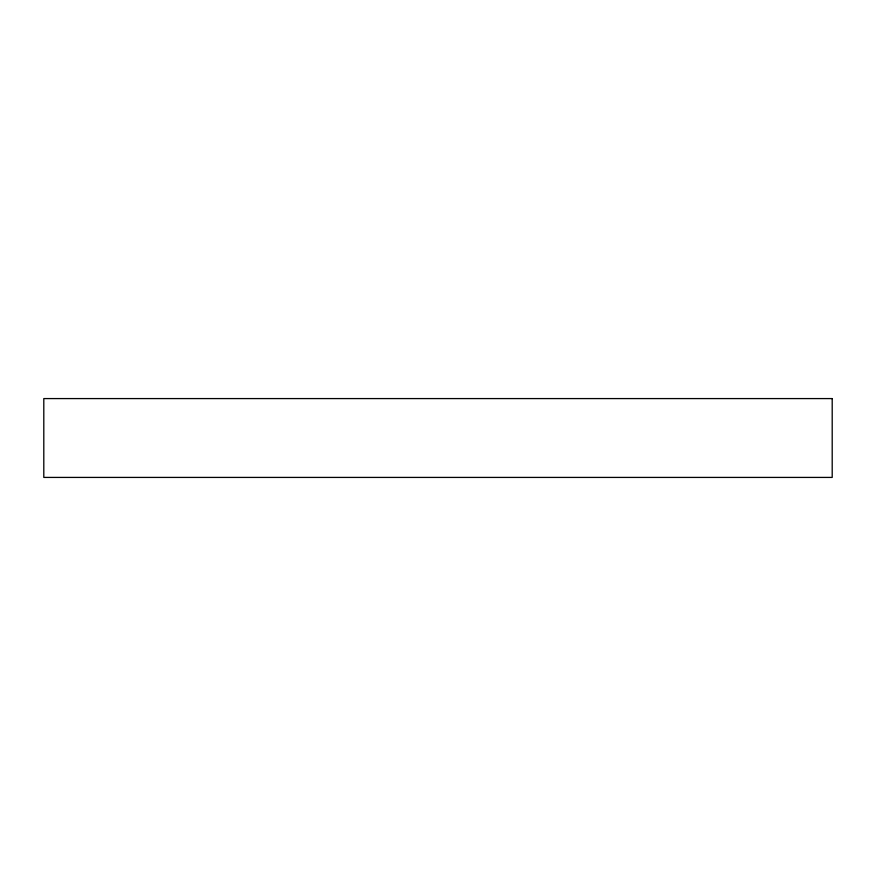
<?xml version="1.0" encoding="UTF-8"?>
<svg xmlns="http://www.w3.org/2000/svg" width="876" height="876" viewBox="0 0 876 876"><rect width="100%" height="100%" fill="white"/><g stroke="black" fill="none" stroke-linecap="round" stroke-linejoin="round"><path stroke-width="1.31" d="M832.2 398.58L43.8 398.58L43.8 477.42L832.2 477.42L832.2 398.58"/></g></svg>
